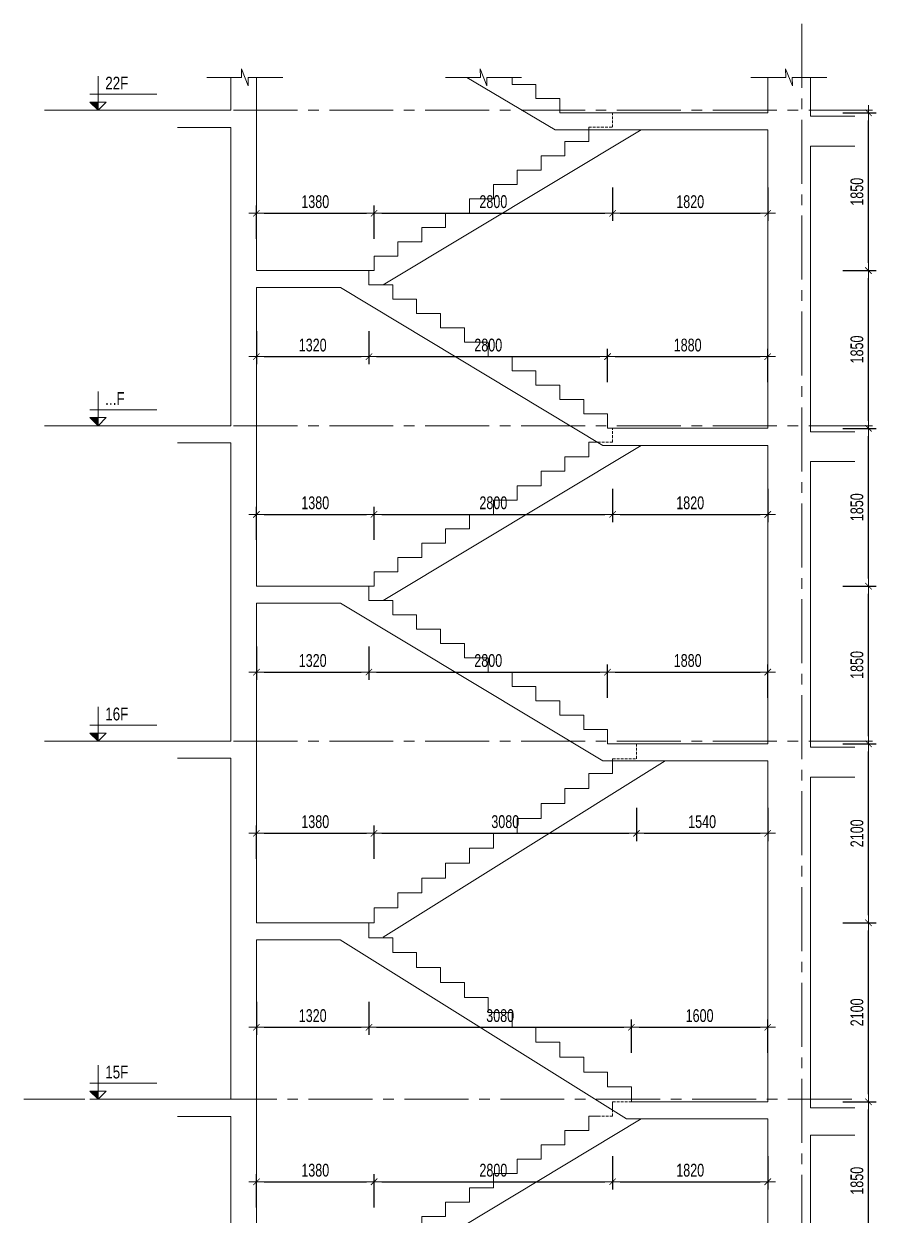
# Model space of a CAD drawing. Header units: millimetres. Extents: x -179076 to 254975, y -18667 to 296191.
# Drawn here: x 12497 to 22499, y 108018 to 121992 of the extents above; entities that cross this region are included whole.
import ezdxf

# ---------------------------------------------------------------- set-up
doc = ezdxf.new("R2010")
doc.units = ezdxf.units.MM
doc.linetypes.add('CENTER2', pattern=[1.125, 0.75, -0.125, 0.125, -0.125])
doc.linetypes.add('HIDDEN2', pattern=[4.7625, 3.175, -1.5875])
doc.layers.get('Defpoints').update_dxf_attribs({"color": 151, "lineweight": 9})
for name, color, linetype, lineweight in [('NDC_S_ANNO', 7, 'Continuous', 20), ('NDC_S_AXIS', 5, 'CENTER2', 13), ('NDC_S_CONTINUOUS', 3, 'Continuous', 20), ('NDC_S_DIM', 1, 'Continuous', 15), ('NDC_S_HIDDEN', 8, 'HIDDEN2', 13), ('NDC_S_SLAB', 2, 'Continuous', 20), ('NDC_S_SYMBOL', 1, 'Continuous', 15), ('NDC_S_TEXT SYMBOL', 7, 'Continuous', 20), ('NDC_S_VN TEXT', 7, 'Continuous', 20)]:
    doc.layers.add(name, color=color, linetype=linetype, lineweight=lineweight)
doc.styles.add('NDC_ANNO', font='', dxfattribs={"width": 0.8})
doc.styles.add('NDC_DIM', font='', dxfattribs={"width": 0.75})
doc.styles.get('NDC_ANNO').set_extended_font_data('Dotum')
doc.styles.get('NDC_DIM').set_extended_font_data('Dotum')
doc.dimstyles.new('NDC_dim_60', dxfattribs={"dimscale": 60, "dimtxt": 2.5, "dimasz": 1.5, "dimexe": 1.5, "dimexo": 2.5, "dimgap": 1, "dimtad": 1, "dimdec": 0, "dimzin": 0, "dimdsep": 46, "dimtxsty": 'NDC_DIM', "dimblk": 'DIMMARK', "dimcen": 0.09, "dimdle": 1.2, "dimclrd": 1, "dimclre": 1, "dimclrt": 3, "dimadec": 0, "dimazin": 0, "dimtfac": 1, "dimtdec": 0, "dimtix": 1, "dimtofl": 0, "dimtmove": 0, "dimatfit": 3, "dimfxl": 5, "dimfxlon": 1, "dimtolj": 1, "dimtzin": 0, "dimarcsym": 0})

# ---------------------------------------------------------------- blocks, each defined once
blk = doc.blocks.new('kata_block_CT')
at = {"layer": 'NDC_S_ANNO'}
blk.add_hatch(color=3, dxfattribs=at).paths.add_polyline_path([(0, 1.6), (-1.61, 1.6), (0, 0)])
at = {"layer": 'NDC_S_ANNO', "ltscale": 50}
h = blk.add_hatch(dxfattribs=at)
h.set_pattern_fill('ANSI31', color=256, scale=1.406, style=0)
h.paths.add_polyline_path([(0, 1.6), (0, 0), (1.61, 1.6)])
for p, q in [((-1.59, 3.14), (11.47, 3.14)), ((11.56, 0), (-1.64, 0))]:
    blk.add_line(p, q, dxfattribs=at)
for points in [[(0, 6.69), (0, 0)], [(0, 0), (-1.61, 1.6), (0, 1.6)], [(0, 0), (1.61, 1.6), (0, 1.6)]]:
    blk.add_lwpolyline(points, dxfattribs=at)
at = {"layer": 'NDC_S_ANNO', "color": 8, "ltscale": 50}
blk.add_lwpolyline([(0, 0), (-1.61, 1.6), (0, 1.6)], dxfattribs=at)
at = {"layer": 'NDC_S_TEXT SYMBOL', "color": 3, "style": 'NDC_ANNO', "width": 0.8}
blk.add_attdef('CT', (1.41, 4.07), '', height=2.5, dxfattribs=at)
blk = doc.blocks.new('DIMMARK')
at = {"layer": 'NDC_S_DIM', "color": 1}
blk.add_line((-1.5, 0), (1, 0), dxfattribs=at)
at = {"layer": 'NDC_S_DIM', "color": 2, "const_width": 0.1}
blk.add_lwpolyline([(-0.42, -0.42), (0.42, 0.42)], dxfattribs=at)
blk = doc.blocks.new('*D2854')
at = {"layer": 'Defpoints', "color": 0, "transparency": 16777216}
for p in [(15227, 111447), (16547, 111447), (16547, 110222)]:
    blk.add_point(p, dxfattribs=at)
at = {"layer": 'NDC_S_DIM', "color": 1, "lineweight": -2, "transparency": 16777216}
for p, q in [((15227, 110522), (15227, 110132)), ((16547, 110522), (16547, 110132)), ((15317, 110222), (16457, 110222))]:
    blk.add_line(p, q, dxfattribs=at)
at = {"layer": 'NDC_S_DIM', "color": 1, "lineweight": -2, "transparency": 16777216, "xscale": 90, "yscale": 90, "zscale": 90, "rotation": 180}
blk.add_blockref('DIMMARK', (15227, 110222), dxfattribs=at)
at = {"layer": 'NDC_S_DIM', "color": 1, "lineweight": -2, "transparency": 16777216, "xscale": 90, "yscale": 90, "zscale": 90}
blk.add_blockref('DIMMARK', (16547, 110222), dxfattribs=at)
at = {"layer": 'NDC_S_DIM', "color": 3, "transparency": 16777216, "insert": (15887, 110358), "char_height": 150, "attachment_point": 5, "style": 'NDC_DIM'}
blk.add_mtext('\\A1;1320', dxfattribs=at)
blk = doc.blocks.new('*D2855')
at = {"layer": 'Defpoints', "color": 0, "transparency": 16777216}
for p in [(16547, 111447), (19627, 110222), (19627, 109347)]:
    blk.add_point(p, dxfattribs=at)
at = {"layer": 'NDC_S_DIM', "color": 1, "lineweight": -2, "transparency": 16777216}
for p, q in [((16547, 110522), (16547, 110132)), ((19627, 109922), (19627, 110312)), ((16637, 110222), (19537, 110222))]:
    blk.add_line(p, q, dxfattribs=at)
at = {"layer": 'NDC_S_DIM', "color": 1, "lineweight": -2, "transparency": 16777216, "xscale": 90, "yscale": 90, "zscale": 90, "rotation": 180}
blk.add_blockref('DIMMARK', (16547, 110222), dxfattribs=at)
at = {"layer": 'NDC_S_DIM', "color": 1, "lineweight": -2, "transparency": 16777216, "xscale": 90, "yscale": 90, "zscale": 90}
blk.add_blockref('DIMMARK', (19627, 110222), dxfattribs=at)
at = {"layer": 'NDC_S_DIM', "color": 3, "transparency": 16777216, "insert": (18087, 110358), "char_height": 150, "attachment_point": 5, "style": 'NDC_DIM'}
blk.add_mtext('\\A1;3080', dxfattribs=at)
blk = doc.blocks.new('*D2856')
at = {"layer": 'Defpoints', "color": 0, "transparency": 16777216}
for p in [(21227, 110222), (19627, 109347), (21227, 109347)]:
    blk.add_point(p, dxfattribs=at)
at = {"layer": 'NDC_S_DIM', "color": 1, "lineweight": -2, "transparency": 16777216}
for p, q in [((19627, 109922), (19627, 110312)), ((21227, 109922), (21227, 110312)), ((19717, 110222), (21137, 110222))]:
    blk.add_line(p, q, dxfattribs=at)
at = {"layer": 'NDC_S_DIM', "color": 1, "lineweight": -2, "transparency": 16777216, "xscale": 90, "yscale": 90, "zscale": 90, "rotation": 180}
blk.add_blockref('DIMMARK', (19627, 110222), dxfattribs=at)
at = {"layer": 'NDC_S_DIM', "color": 1, "lineweight": -2, "transparency": 16777216, "xscale": 90, "yscale": 90, "zscale": 90}
blk.add_blockref('DIMMARK', (21227, 110222), dxfattribs=at)
at = {"layer": 'NDC_S_DIM', "color": 3, "transparency": 16777216, "insert": (20427, 110358), "char_height": 150, "attachment_point": 5, "style": 'NDC_DIM'}
blk.add_mtext('\\A1;1600', dxfattribs=at)
blk = doc.blocks.new('*D2857')
at = {"layer": 'Defpoints', "color": 0, "transparency": 16777216}
for p in [(16607, 112497), (15227, 111447), (16607, 111447)]:
    blk.add_point(p, dxfattribs=at)
at = {"layer": 'NDC_S_DIM', "color": 1, "lineweight": -2, "transparency": 16777216}
for p, q in [((15227, 112197), (15227, 112587)), ((15317, 112497), (16517, 112497)), ((16607, 112197), (16607, 112587))]:
    blk.add_line(p, q, dxfattribs=at)
at = {"layer": 'NDC_S_DIM', "color": 1, "lineweight": -2, "transparency": 16777216, "xscale": 90, "yscale": 90, "zscale": 90, "rotation": 180}
blk.add_blockref('DIMMARK', (15227, 112497), dxfattribs=at)
at = {"layer": 'NDC_S_DIM', "color": 1, "lineweight": -2, "transparency": 16777216, "xscale": 90, "yscale": 90, "zscale": 90}
blk.add_blockref('DIMMARK', (16607, 112497), dxfattribs=at)
at = {"layer": 'NDC_S_DIM', "color": 3, "transparency": 16777216, "insert": (15917, 112633), "char_height": 150, "attachment_point": 5, "style": 'NDC_DIM'}
blk.add_mtext('\\A1;1380', dxfattribs=at)
blk = doc.blocks.new('*D2858')
at = {"layer": 'Defpoints', "color": 0, "transparency": 16777216}
for p in [(19687, 113372), (19687, 112497), (16607, 111447)]:
    blk.add_point(p, dxfattribs=at)
at = {"layer": 'NDC_S_DIM', "color": 1, "lineweight": -2, "transparency": 16777216}
for p, q in [((19687, 112797), (19687, 112407)), ((16607, 112197), (16607, 112587)), ((16697, 112497), (19597, 112497))]:
    blk.add_line(p, q, dxfattribs=at)
at = {"layer": 'NDC_S_DIM', "color": 1, "lineweight": -2, "transparency": 16777216, "xscale": 90, "yscale": 90, "zscale": 90, "rotation": 180}
blk.add_blockref('DIMMARK', (16607, 112497), dxfattribs=at)
at = {"layer": 'NDC_S_DIM', "color": 1, "lineweight": -2, "transparency": 16777216, "xscale": 90, "yscale": 90, "zscale": 90}
blk.add_blockref('DIMMARK', (19687, 112497), dxfattribs=at)
at = {"layer": 'NDC_S_DIM', "color": 3, "transparency": 16777216, "insert": (18147, 112633), "char_height": 150, "attachment_point": 5, "style": 'NDC_DIM'}
blk.add_mtext('\\A1;3080', dxfattribs=at)
blk = doc.blocks.new('*D2859')
at = {"layer": 'Defpoints', "color": 0, "transparency": 16777216}
for p in [(19687, 113372), (21227, 113347), (21227, 112497)]:
    blk.add_point(p, dxfattribs=at)
at = {"layer": 'NDC_S_DIM', "color": 1, "lineweight": -2, "transparency": 16777216}
for p, q in [((19687, 112797), (19687, 112407)), ((21227, 112797), (21227, 112407)), ((19777, 112497), (21137, 112497))]:
    blk.add_line(p, q, dxfattribs=at)
at = {"layer": 'NDC_S_DIM', "color": 1, "lineweight": -2, "transparency": 16777216, "xscale": 90, "yscale": 90, "zscale": 90, "rotation": 180}
blk.add_blockref('DIMMARK', (19687, 112497), dxfattribs=at)
at = {"layer": 'NDC_S_DIM', "color": 1, "lineweight": -2, "transparency": 16777216, "xscale": 90, "yscale": 90, "zscale": 90}
blk.add_blockref('DIMMARK', (21227, 112497), dxfattribs=at)
at = {"layer": 'NDC_S_DIM', "color": 3, "transparency": 16777216, "insert": (20457, 112633), "char_height": 150, "attachment_point": 5, "style": 'NDC_DIM'}
blk.add_mtext('\\A1;1540', dxfattribs=at)
blk = doc.blocks.new('*D2860')
at = {"layer": 'Defpoints', "color": 0, "transparency": 16777216}
for p in [(16547, 115397), (15227, 115197), (16547, 114388)]:
    blk.add_point(p, dxfattribs=at)
at = {"layer": 'NDC_S_DIM', "color": 1, "lineweight": -2, "transparency": 16777216}
for p, q in [((15227, 114688), (15227, 114298)), ((16547, 114688), (16547, 114298)), ((15317, 114388), (16457, 114388))]:
    blk.add_line(p, q, dxfattribs=at)
at = {"layer": 'NDC_S_DIM', "color": 1, "lineweight": -2, "transparency": 16777216, "xscale": 90, "yscale": 90, "zscale": 90, "rotation": 180}
blk.add_blockref('DIMMARK', (15227, 114388), dxfattribs=at)
at = {"layer": 'NDC_S_DIM', "color": 1, "lineweight": -2, "transparency": 16777216, "xscale": 90, "yscale": 90, "zscale": 90}
blk.add_blockref('DIMMARK', (16547, 114388), dxfattribs=at)
at = {"layer": 'NDC_S_DIM', "color": 3, "transparency": 16777216, "insert": (15887, 114523), "char_height": 150, "attachment_point": 5, "style": 'NDC_DIM'}
blk.add_mtext('\\A1;1320', dxfattribs=at)
blk = doc.blocks.new('*D2861')
at = {"layer": 'Defpoints', "color": 0, "transparency": 16777216}
for p in [(16547, 115397), (19347, 114388), (19347, 113547)]:
    blk.add_point(p, dxfattribs=at)
at = {"layer": 'NDC_S_DIM', "color": 1, "lineweight": -2, "transparency": 16777216}
for p, q in [((16547, 114688), (16547, 114298)), ((19347, 114088), (19347, 114478)), ((16637, 114388), (19257, 114388))]:
    blk.add_line(p, q, dxfattribs=at)
at = {"layer": 'NDC_S_DIM', "color": 1, "lineweight": -2, "transparency": 16777216, "xscale": 90, "yscale": 90, "zscale": 90, "rotation": 180}
blk.add_blockref('DIMMARK', (16547, 114388), dxfattribs=at)
at = {"layer": 'NDC_S_DIM', "color": 1, "lineweight": -2, "transparency": 16777216, "xscale": 90, "yscale": 90, "zscale": 90}
blk.add_blockref('DIMMARK', (19347, 114388), dxfattribs=at)
at = {"layer": 'NDC_S_DIM', "color": 3, "transparency": 16777216, "insert": (17947, 114523), "char_height": 150, "attachment_point": 5, "style": 'NDC_DIM'}
blk.add_mtext('\\A1;2800', dxfattribs=at)
blk = doc.blocks.new('*D2862')
at = {"layer": 'Defpoints', "color": 0, "transparency": 16777216}
for p in [(21227, 114388), (19347, 113547), (21227, 113547)]:
    blk.add_point(p, dxfattribs=at)
at = {"layer": 'NDC_S_DIM', "color": 1, "lineweight": -2, "transparency": 16777216}
for p, q in [((19347, 114088), (19347, 114478)), ((21227, 114088), (21227, 114478)), ((19437, 114388), (21137, 114388))]:
    blk.add_line(p, q, dxfattribs=at)
at = {"layer": 'NDC_S_DIM', "color": 1, "lineweight": -2, "transparency": 16777216, "xscale": 90, "yscale": 90, "zscale": 90, "rotation": 180}
blk.add_blockref('DIMMARK', (19347, 114388), dxfattribs=at)
at = {"layer": 'NDC_S_DIM', "color": 1, "lineweight": -2, "transparency": 16777216, "xscale": 90, "yscale": 90, "zscale": 90}
blk.add_blockref('DIMMARK', (21227, 114388), dxfattribs=at)
at = {"layer": 'NDC_S_DIM', "color": 3, "transparency": 16777216, "insert": (20287, 114523), "char_height": 150, "attachment_point": 5, "style": 'NDC_DIM'}
blk.add_mtext('\\A1;1880', dxfattribs=at)
blk = doc.blocks.new('*D2863')
at = {"layer": 'Defpoints', "color": 0, "transparency": 16777216}
for p in [(16607, 116238), (15227, 115397), (16607, 115397)]:
    blk.add_point(p, dxfattribs=at)
at = {"layer": 'NDC_S_DIM', "color": 1, "lineweight": -2, "transparency": 16777216}
for p, q in [((15227, 115938), (15227, 116328)), ((16607, 115938), (16607, 116328)), ((15317, 116238), (16517, 116238))]:
    blk.add_line(p, q, dxfattribs=at)
at = {"layer": 'NDC_S_DIM', "color": 1, "lineweight": -2, "transparency": 16777216, "xscale": 90, "yscale": 90, "zscale": 90, "rotation": 180}
blk.add_blockref('DIMMARK', (15227, 116238), dxfattribs=at)
at = {"layer": 'NDC_S_DIM', "color": 1, "lineweight": -2, "transparency": 16777216, "xscale": 90, "yscale": 90, "zscale": 90}
blk.add_blockref('DIMMARK', (16607, 116238), dxfattribs=at)
at = {"layer": 'NDC_S_DIM', "color": 3, "transparency": 16777216, "insert": (15917, 116373), "char_height": 150, "attachment_point": 5, "style": 'NDC_DIM'}
blk.add_mtext('\\A1;1380', dxfattribs=at)
blk = doc.blocks.new('*D2864')
at = {"layer": 'Defpoints', "color": 0, "transparency": 16777216}
for p in [(19407, 117086), (19407, 116238), (16607, 115397)]:
    blk.add_point(p, dxfattribs=at)
at = {"layer": 'NDC_S_DIM', "color": 1, "lineweight": -2, "transparency": 16777216}
for p, q in [((19407, 116538), (19407, 116148)), ((16607, 115938), (16607, 116328)), ((16697, 116238), (19317, 116238))]:
    blk.add_line(p, q, dxfattribs=at)
at = {"layer": 'NDC_S_DIM', "color": 1, "lineweight": -2, "transparency": 16777216, "xscale": 90, "yscale": 90, "zscale": 90, "rotation": 180}
blk.add_blockref('DIMMARK', (16607, 116238), dxfattribs=at)
at = {"layer": 'NDC_S_DIM', "color": 1, "lineweight": -2, "transparency": 16777216, "xscale": 90, "yscale": 90, "zscale": 90}
blk.add_blockref('DIMMARK', (19407, 116238), dxfattribs=at)
at = {"layer": 'NDC_S_DIM', "color": 3, "transparency": 16777216, "insert": (18007, 116373), "char_height": 150, "attachment_point": 5, "style": 'NDC_DIM'}
blk.add_mtext('\\A1;2800', dxfattribs=at)
blk = doc.blocks.new('*D2865')
at = {"layer": 'Defpoints', "color": 0, "transparency": 16777216}
for p in [(19407, 117086), (21227, 117047), (21227, 116238)]:
    blk.add_point(p, dxfattribs=at)
at = {"layer": 'NDC_S_DIM', "color": 1, "lineweight": -2, "transparency": 16777216}
for p, q in [((19407, 116538), (19407, 116148)), ((21227, 116538), (21227, 116148)), ((19497, 116238), (21137, 116238))]:
    blk.add_line(p, q, dxfattribs=at)
at = {"layer": 'NDC_S_DIM', "color": 1, "lineweight": -2, "transparency": 16777216, "xscale": 90, "yscale": 90, "zscale": 90, "rotation": 180}
blk.add_blockref('DIMMARK', (19407, 116238), dxfattribs=at)
at = {"layer": 'NDC_S_DIM', "color": 1, "lineweight": -2, "transparency": 16777216, "xscale": 90, "yscale": 90, "zscale": 90}
blk.add_blockref('DIMMARK', (21227, 116238), dxfattribs=at)
at = {"layer": 'NDC_S_DIM', "color": 3, "transparency": 16777216, "insert": (20317, 116373), "char_height": 150, "attachment_point": 5, "style": 'NDC_DIM'}
blk.add_mtext('\\A1;1820', dxfattribs=at)
blk = doc.blocks.new('*D2866')
at = {"layer": 'Defpoints', "color": 0, "transparency": 16777216}
for p in [(15227, 119097), (16547, 119097), (16547, 118088)]:
    blk.add_point(p, dxfattribs=at)
at = {"layer": 'NDC_S_DIM', "color": 1, "lineweight": -2, "transparency": 16777216}
for p, q in [((15227, 118388), (15227, 117998)), ((16547, 118388), (16547, 117998)), ((15317, 118088), (16457, 118088))]:
    blk.add_line(p, q, dxfattribs=at)
at = {"layer": 'NDC_S_DIM', "color": 1, "lineweight": -2, "transparency": 16777216, "xscale": 90, "yscale": 90, "zscale": 90, "rotation": 180}
blk.add_blockref('DIMMARK', (15227, 118088), dxfattribs=at)
at = {"layer": 'NDC_S_DIM', "color": 1, "lineweight": -2, "transparency": 16777216, "xscale": 90, "yscale": 90, "zscale": 90}
blk.add_blockref('DIMMARK', (16547, 118088), dxfattribs=at)
at = {"layer": 'NDC_S_DIM', "color": 3, "transparency": 16777216, "insert": (15887, 118223), "char_height": 150, "attachment_point": 5, "style": 'NDC_DIM'}
blk.add_mtext('\\A1;1320', dxfattribs=at)
blk = doc.blocks.new('*D2867')
at = {"layer": 'Defpoints', "color": 0, "transparency": 16777216}
for p in [(16547, 119097), (19347, 118088), (19347, 117247)]:
    blk.add_point(p, dxfattribs=at)
at = {"layer": 'NDC_S_DIM', "color": 1, "lineweight": -2, "transparency": 16777216}
for p, q in [((16547, 118388), (16547, 117998)), ((16637, 118088), (19257, 118088)), ((19347, 117788), (19347, 118178))]:
    blk.add_line(p, q, dxfattribs=at)
at = {"layer": 'NDC_S_DIM', "color": 1, "lineweight": -2, "transparency": 16777216, "xscale": 90, "yscale": 90, "zscale": 90, "rotation": 180}
blk.add_blockref('DIMMARK', (16547, 118088), dxfattribs=at)
at = {"layer": 'NDC_S_DIM', "color": 1, "lineweight": -2, "transparency": 16777216, "xscale": 90, "yscale": 90, "zscale": 90}
blk.add_blockref('DIMMARK', (19347, 118088), dxfattribs=at)
at = {"layer": 'NDC_S_DIM', "color": 3, "transparency": 16777216, "insert": (17947, 118223), "char_height": 150, "attachment_point": 5, "style": 'NDC_DIM'}
blk.add_mtext('\\A1;2800', dxfattribs=at)
blk = doc.blocks.new('*D2868')
at = {"layer": 'Defpoints', "color": 0, "transparency": 16777216}
for p in [(21227, 118088), (19347, 117247), (21227, 117247)]:
    blk.add_point(p, dxfattribs=at)
at = {"layer": 'NDC_S_DIM', "color": 1, "lineweight": -2, "transparency": 16777216}
for p, q in [((19347, 117788), (19347, 118178)), ((19437, 118088), (21137, 118088)), ((21227, 117788), (21227, 118178))]:
    blk.add_line(p, q, dxfattribs=at)
at = {"layer": 'NDC_S_DIM', "color": 1, "lineweight": -2, "transparency": 16777216, "xscale": 90, "yscale": 90, "zscale": 90, "rotation": 180}
blk.add_blockref('DIMMARK', (19347, 118088), dxfattribs=at)
at = {"layer": 'NDC_S_DIM', "color": 1, "lineweight": -2, "transparency": 16777216, "xscale": 90, "yscale": 90, "zscale": 90}
blk.add_blockref('DIMMARK', (21227, 118088), dxfattribs=at)
at = {"layer": 'NDC_S_DIM', "color": 3, "transparency": 16777216, "insert": (20287, 118223), "char_height": 150, "attachment_point": 5, "style": 'NDC_DIM'}
blk.add_mtext('\\A1;1880', dxfattribs=at)
blk = doc.blocks.new('*D2869')
at = {"layer": 'Defpoints', "color": 0, "transparency": 16777216}
for p in [(16607, 119770), (15227, 119097), (16607, 119097)]:
    blk.add_point(p, dxfattribs=at)
at = {"layer": 'NDC_S_DIM', "color": 1, "lineweight": -2, "transparency": 16777216}
for p, q in [((15227, 119470), (15227, 119860)), ((15317, 119770), (16517, 119770)), ((16607, 119470), (16607, 119860))]:
    blk.add_line(p, q, dxfattribs=at)
at = {"layer": 'NDC_S_DIM', "color": 1, "lineweight": -2, "transparency": 16777216, "xscale": 90, "yscale": 90, "zscale": 90, "rotation": 180}
blk.add_blockref('DIMMARK', (15227, 119770), dxfattribs=at)
at = {"layer": 'NDC_S_DIM', "color": 1, "lineweight": -2, "transparency": 16777216, "xscale": 90, "yscale": 90, "zscale": 90}
blk.add_blockref('DIMMARK', (16607, 119770), dxfattribs=at)
at = {"layer": 'NDC_S_DIM', "color": 3, "transparency": 16777216, "insert": (15917, 119905), "char_height": 150, "attachment_point": 5, "style": 'NDC_DIM'}
blk.add_mtext('\\A1;1380', dxfattribs=at)
blk = doc.blocks.new('*D2870')
at = {"layer": 'Defpoints', "color": 0, "transparency": 16777216}
for p in [(19407, 120779), (19407, 119770), (16607, 119097)]:
    blk.add_point(p, dxfattribs=at)
at = {"layer": 'NDC_S_DIM', "color": 1, "lineweight": -2, "transparency": 16777216}
for p, q in [((19407, 120070), (19407, 119680)), ((16607, 119470), (16607, 119860)), ((16697, 119770), (19317, 119770))]:
    blk.add_line(p, q, dxfattribs=at)
at = {"layer": 'NDC_S_DIM', "color": 1, "lineweight": -2, "transparency": 16777216, "xscale": 90, "yscale": 90, "zscale": 90, "rotation": 180}
blk.add_blockref('DIMMARK', (16607, 119770), dxfattribs=at)
at = {"layer": 'NDC_S_DIM', "color": 1, "lineweight": -2, "transparency": 16777216, "xscale": 90, "yscale": 90, "zscale": 90}
blk.add_blockref('DIMMARK', (19407, 119770), dxfattribs=at)
at = {"layer": 'NDC_S_DIM', "color": 3, "transparency": 16777216, "insert": (18007, 119905), "char_height": 150, "attachment_point": 5, "style": 'NDC_DIM'}
blk.add_mtext('\\A1;2800', dxfattribs=at)
blk = doc.blocks.new('*D2871')
at = {"layer": 'Defpoints', "color": 0, "transparency": 16777216}
for p in [(19407, 120779), (21227, 120747), (21227, 119770)]:
    blk.add_point(p, dxfattribs=at)
at = {"layer": 'NDC_S_DIM', "color": 1, "lineweight": -2, "transparency": 16777216}
for p, q in [((19407, 120070), (19407, 119680)), ((21227, 120070), (21227, 119680)), ((19497, 119770), (21137, 119770))]:
    blk.add_line(p, q, dxfattribs=at)
at = {"layer": 'NDC_S_DIM', "color": 1, "lineweight": -2, "transparency": 16777216, "xscale": 90, "yscale": 90, "zscale": 90, "rotation": 180}
blk.add_blockref('DIMMARK', (19407, 119770), dxfattribs=at)
at = {"layer": 'NDC_S_DIM', "color": 1, "lineweight": -2, "transparency": 16777216, "xscale": 90, "yscale": 90, "zscale": 90}
blk.add_blockref('DIMMARK', (21227, 119770), dxfattribs=at)
at = {"layer": 'NDC_S_DIM', "color": 3, "transparency": 16777216, "insert": (20317, 119905), "char_height": 150, "attachment_point": 5, "style": 'NDC_DIM'}
blk.add_mtext('\\A1;1820', dxfattribs=at)
blk = doc.blocks.new('*D2875')
at = {"layer": 'Defpoints', "color": 0, "transparency": 16777216}
for p in [(16607, 108410), (15227, 107497), (16607, 107497)]:
    blk.add_point(p, dxfattribs=at)
at = {"layer": 'NDC_S_DIM', "color": 1, "lineweight": -2, "transparency": 16777216}
for p, q in [((15227, 108110), (15227, 108500)), ((16607, 108110), (16607, 108500)), ((15317, 108410), (16517, 108410))]:
    blk.add_line(p, q, dxfattribs=at)
at = {"layer": 'NDC_S_DIM', "color": 1, "lineweight": -2, "transparency": 16777216, "xscale": 90, "yscale": 90, "zscale": 90, "rotation": 180}
blk.add_blockref('DIMMARK', (15227, 108410), dxfattribs=at)
at = {"layer": 'NDC_S_DIM', "color": 1, "lineweight": -2, "transparency": 16777216, "xscale": 90, "yscale": 90, "zscale": 90}
blk.add_blockref('DIMMARK', (16607, 108410), dxfattribs=at)
at = {"layer": 'NDC_S_DIM', "color": 3, "transparency": 16777216, "insert": (15917, 108545), "char_height": 150, "attachment_point": 5, "style": 'NDC_DIM'}
blk.add_mtext('\\A1;1380', dxfattribs=at)
blk = doc.blocks.new('*D2876')
at = {"layer": 'Defpoints', "color": 0, "transparency": 16777216}
for p in [(19407, 109179), (19407, 108410), (16607, 107497)]:
    blk.add_point(p, dxfattribs=at)
at = {"layer": 'NDC_S_DIM', "color": 1, "lineweight": -2, "transparency": 16777216}
for p, q in [((19407, 108710), (19407, 108320)), ((16607, 108110), (16607, 108500)), ((16697, 108410), (19317, 108410))]:
    blk.add_line(p, q, dxfattribs=at)
at = {"layer": 'NDC_S_DIM', "color": 1, "lineweight": -2, "transparency": 16777216, "xscale": 90, "yscale": 90, "zscale": 90, "rotation": 180}
blk.add_blockref('DIMMARK', (16607, 108410), dxfattribs=at)
at = {"layer": 'NDC_S_DIM', "color": 1, "lineweight": -2, "transparency": 16777216, "xscale": 90, "yscale": 90, "zscale": 90}
blk.add_blockref('DIMMARK', (19407, 108410), dxfattribs=at)
at = {"layer": 'NDC_S_DIM', "color": 3, "transparency": 16777216, "insert": (18007, 108545), "char_height": 150, "attachment_point": 5, "style": 'NDC_DIM'}
blk.add_mtext('\\A1;2800', dxfattribs=at)
blk = doc.blocks.new('*D2877')
at = {"layer": 'Defpoints', "color": 0, "transparency": 16777216}
for p in [(19407, 109179), (21227, 109147), (21227, 108410)]:
    blk.add_point(p, dxfattribs=at)
at = {"layer": 'NDC_S_DIM', "color": 1, "lineweight": -2, "transparency": 16777216}
for p, q in [((19407, 108710), (19407, 108320)), ((21227, 108710), (21227, 108320)), ((19497, 108410), (21137, 108410))]:
    blk.add_line(p, q, dxfattribs=at)
at = {"layer": 'NDC_S_DIM', "color": 1, "lineweight": -2, "transparency": 16777216, "xscale": 90, "yscale": 90, "zscale": 90, "rotation": 180}
blk.add_blockref('DIMMARK', (19407, 108410), dxfattribs=at)
at = {"layer": 'NDC_S_DIM', "color": 1, "lineweight": -2, "transparency": 16777216, "xscale": 90, "yscale": 90, "zscale": 90}
blk.add_blockref('DIMMARK', (21227, 108410), dxfattribs=at)
at = {"layer": 'NDC_S_DIM', "color": 3, "transparency": 16777216, "insert": (20317, 108545), "char_height": 150, "attachment_point": 5, "style": 'NDC_DIM'}
blk.add_mtext('\\A1;1820', dxfattribs=at)
blk = doc.blocks.new('*D3053')
at = {"layer": 'Defpoints', "color": 0, "transparency": 16777216}
for p in [(19627, 109347), (22409, 109347), (16607, 107497)]:
    blk.add_point(p, dxfattribs=at)
at = {"layer": 'NDC_S_DIM', "color": 1, "lineweight": -2, "transparency": 16777216}
for p, q in [((22109, 109347), (22499, 109347)), ((22409, 107587), (22409, 109257)), ((22109, 107497), (22499, 107497))]:
    blk.add_line(p, q, dxfattribs=at)
at = {"layer": 'NDC_S_DIM', "color": 1, "lineweight": -2, "transparency": 16777216, "xscale": 90, "yscale": 90, "zscale": 90}
for p, rotation in [((22409, 109347), 90), ((22409, 107497), 270)]:
    blk.add_blockref('DIMMARK', p, dxfattribs=dict(at, rotation=rotation))
at = {"layer": 'NDC_S_DIM', "color": 3, "transparency": 16777216, "insert": (22274, 108422), "char_height": 150, "attachment_point": 5, "rotation": 90, "style": 'NDC_DIM'}
blk.add_mtext('\\A1;1850', dxfattribs=at)
blk = doc.blocks.new('*D3054')
at = {"layer": 'Defpoints', "color": 0, "transparency": 16777216}
for p in [(16607, 111447), (22409, 111447), (19627, 109347)]:
    blk.add_point(p, dxfattribs=at)
at = {"layer": 'NDC_S_DIM', "color": 1, "lineweight": -2, "transparency": 16777216}
for p, q in [((22109, 111447), (22499, 111447)), ((22409, 109437), (22409, 111357)), ((22109, 109347), (22499, 109347))]:
    blk.add_line(p, q, dxfattribs=at)
at = {"layer": 'NDC_S_DIM', "color": 1, "lineweight": -2, "transparency": 16777216, "xscale": 90, "yscale": 90, "zscale": 90}
for p, rotation in [((22409, 111447), 90), ((22409, 109347), 270)]:
    blk.add_blockref('DIMMARK', p, dxfattribs=dict(at, rotation=rotation))
at = {"layer": 'NDC_S_DIM', "color": 3, "transparency": 16777216, "insert": (22274, 110397), "char_height": 150, "attachment_point": 5, "rotation": 90, "style": 'NDC_DIM'}
blk.add_mtext('\\A1;2100', dxfattribs=at)
blk = doc.blocks.new('*D3055')
at = {"layer": 'Defpoints', "color": 0, "transparency": 16777216}
for p in [(19347, 113547), (22409, 113547), (16607, 111447)]:
    blk.add_point(p, dxfattribs=at)
at = {"layer": 'NDC_S_DIM', "color": 1, "lineweight": -2, "transparency": 16777216}
for p, q in [((22109, 113547), (22499, 113547)), ((22409, 111537), (22409, 113457)), ((22109, 111447), (22499, 111447))]:
    blk.add_line(p, q, dxfattribs=at)
at = {"layer": 'NDC_S_DIM', "color": 1, "lineweight": -2, "transparency": 16777216, "xscale": 90, "yscale": 90, "zscale": 90}
for p, rotation in [((22409, 113547), 90), ((22409, 111447), 270)]:
    blk.add_blockref('DIMMARK', p, dxfattribs=dict(at, rotation=rotation))
at = {"layer": 'NDC_S_DIM', "color": 3, "transparency": 16777216, "insert": (22274, 112497), "char_height": 150, "attachment_point": 5, "rotation": 90, "style": 'NDC_DIM'}
blk.add_mtext('\\A1;2100', dxfattribs=at)
blk = doc.blocks.new('*D3056')
at = {"layer": 'Defpoints', "color": 0, "transparency": 16777216}
for p in [(16607, 115397), (22409, 115397), (19347, 113547)]:
    blk.add_point(p, dxfattribs=at)
at = {"layer": 'NDC_S_DIM', "color": 1, "lineweight": -2, "transparency": 16777216}
for p, q in [((22109, 115397), (22499, 115397)), ((22409, 113637), (22409, 115307)), ((22109, 113547), (22499, 113547))]:
    blk.add_line(p, q, dxfattribs=at)
at = {"layer": 'NDC_S_DIM', "color": 1, "lineweight": -2, "transparency": 16777216, "xscale": 90, "yscale": 90, "zscale": 90}
for p, rotation in [((22409, 115397), 90), ((22409, 113547), 270)]:
    blk.add_blockref('DIMMARK', p, dxfattribs=dict(at, rotation=rotation))
at = {"layer": 'NDC_S_DIM', "color": 3, "transparency": 16777216, "insert": (22274, 114472), "char_height": 150, "attachment_point": 5, "rotation": 90, "style": 'NDC_DIM'}
blk.add_mtext('\\A1;1850', dxfattribs=at)
blk = doc.blocks.new('*D3057')
at = {"layer": 'Defpoints', "color": 0, "transparency": 16777216}
for p in [(19347, 117247), (22409, 117247), (16607, 115397)]:
    blk.add_point(p, dxfattribs=at)
at = {"layer": 'NDC_S_DIM', "color": 1, "lineweight": -2, "transparency": 16777216}
for p, q in [((22109, 117247), (22499, 117247)), ((22409, 115487), (22409, 117157)), ((22109, 115397), (22499, 115397))]:
    blk.add_line(p, q, dxfattribs=at)
at = {"layer": 'NDC_S_DIM', "color": 1, "lineweight": -2, "transparency": 16777216, "xscale": 90, "yscale": 90, "zscale": 90}
for p, rotation in [((22409, 117247), 90), ((22409, 115397), 270)]:
    blk.add_blockref('DIMMARK', p, dxfattribs=dict(at, rotation=rotation))
at = {"layer": 'NDC_S_DIM', "color": 3, "transparency": 16777216, "insert": (22274, 116322), "char_height": 150, "attachment_point": 5, "rotation": 90, "style": 'NDC_DIM'}
blk.add_mtext('\\A1;1850', dxfattribs=at)
blk = doc.blocks.new('*D3058')
at = {"layer": 'Defpoints', "color": 0, "transparency": 16777216}
for p in [(16607, 119097), (22409, 119097), (19347, 117247)]:
    blk.add_point(p, dxfattribs=at)
at = {"layer": 'NDC_S_DIM', "color": 1, "lineweight": -2, "transparency": 16777216}
for p, q in [((22109, 119097), (22499, 119097)), ((22409, 117337), (22409, 119007)), ((22109, 117247), (22499, 117247))]:
    blk.add_line(p, q, dxfattribs=at)
at = {"layer": 'NDC_S_DIM', "color": 1, "lineweight": -2, "transparency": 16777216, "xscale": 90, "yscale": 90, "zscale": 90}
for p, rotation in [((22409, 119097), 90), ((22409, 117247), 270)]:
    blk.add_blockref('DIMMARK', p, dxfattribs=dict(at, rotation=rotation))
at = {"layer": 'NDC_S_DIM', "color": 3, "transparency": 16777216, "insert": (22274, 118172), "char_height": 150, "attachment_point": 5, "rotation": 90, "style": 'NDC_DIM'}
blk.add_mtext('\\A1;1850', dxfattribs=at)
blk = doc.blocks.new('*D3059')
at = {"layer": 'Defpoints', "color": 0, "transparency": 16777216}
for p in [(18787, 120947), (22409, 120947), (16607, 119097)]:
    blk.add_point(p, dxfattribs=at)
at = {"layer": 'NDC_S_DIM', "color": 1, "lineweight": -2, "transparency": 16777216}
for p, q in [((22109, 120947), (22499, 120947)), ((22409, 119187), (22409, 120857)), ((22109, 119097), (22499, 119097))]:
    blk.add_line(p, q, dxfattribs=at)
at = {"layer": 'NDC_S_DIM', "color": 1, "lineweight": -2, "transparency": 16777216, "xscale": 90, "yscale": 90, "zscale": 90}
for p, rotation in [((22409, 120947), 90), ((22409, 119097), 270)]:
    blk.add_blockref('DIMMARK', p, dxfattribs=dict(at, rotation=rotation))
at = {"layer": 'NDC_S_DIM', "color": 3, "transparency": 16777216, "insert": (22274, 120022), "char_height": 150, "attachment_point": 5, "rotation": 90, "style": 'NDC_DIM'}
blk.add_mtext('\\A1;1850', dxfattribs=at)

msp = doc.modelspace()

# ---------------------------------------------------------------- linework, layer by layer
at = {"layer": 'NDC_S_AXIS', "ltscale": 1000}
for p, q in [((21627, 121991.6), (21627, 93024)), ((22457.7, 120977.4), (12740.4, 120977.4)), ((22457.7, 117277.4), (12740.4, 117277.4)), ((22457.7, 117277.4), (12740.4, 117277.4)), ((22457.7, 113577.4), (12740.4, 113577.4)), ((22214.5, 109377.4), (12497.1, 109377.4))]:
    msp.add_line(p, q, dxfattribs=at)
at = {"layer": 'NDC_S_CONTINUOUS'}
for p, q in [((19742.5, 120747.4), (16715.4, 118929.2)), ((19742.5, 117047.4), (16715.4, 115229.2)), ((16713, 111277.8), (20024.4, 113347.4)), ((19742.5, 109147.4), (16715.4, 107329.2))]:
    msp.add_line(p, q, dxfattribs=at)
for points in [[(19127, 120747.4), (19127, 120611.1), (18847, 120611.1), (18847, 120442.9), (18567, 120442.9), (18567, 120274.7), (18287, 120274.7), (18287, 120106.5), (18007, 120106.5), (18007, 119938.3), (17727, 119938.3), (17727, 119770.1), (17447, 119770.1), (17447, 119602), (17167, 119602), (17167, 119433.8), (16887, 119433.8), (16887, 119265.6), (16607, 119265.6), (16607, 119097.4), (16547, 119097.4)], [(19227.2, 117086.1), (19127, 117086.1), (19127, 116911.1), (18847, 116911.1), (18847, 116742.9), (18567, 116742.9), (18567, 116574.7), (18287, 116574.7), (18287, 116406.5), (18007, 116406.5), (18007, 116238.3), (17727, 116238.3), (17727, 116070.1), (17447, 116070.1), (17447, 115902), (17167, 115902), (17167, 115733.8), (16887, 115733.8), (16887, 115565.6), (16607, 115565.6), (16607, 115397.4), (16547, 115397.4)], [(16547, 111447.4), (16607, 111447.4), (16607, 111622.4), (16887, 111622.4), (16887, 111797.4), (17167, 111797.4), (17167, 111972.4), (17447, 111972.4), (17447, 112147.4), (17727, 112147.4), (17727, 112322.4), (18007, 112322.4), (18007, 112497.4), (18287, 112497.4), (18287, 112672.4), (18567, 112672.4), (18567, 112847.4), (18847, 112847.4), (18847, 113022.4), (19127, 113022.4), (19127, 113197.4), (19407, 113197.4), (19407, 113347.4)], [(19238.6, 109179.2), (19127, 109179.2), (19127, 109011.1), (18847, 109011.1), (18847, 108842.9), (18567, 108842.9), (18567, 108674.7), (18287, 108674.7), (18287, 108506.5), (18007, 108506.5), (18007, 108338.3), (17727, 108338.3), (17727, 108170.1), (17447, 108170.1), (17447, 108002), (17167, 108002), (17167, 107833.8), (16887, 107833.8), (16887, 107665.6), (16607, 107665.6), (16607, 107497.4), (16547, 107497.4)]]:
    msp.add_lwpolyline(points, dxfattribs=at)
at = {"layer": 'NDC_S_HIDDEN', "ltscale": 10}
for points in [[(19127, 120747.4), (19127, 120779.2), (19407, 120779.2), (19407, 120947.4)], [(19231, 117086.1), (19407, 117086.1), (19407, 117247.4)], [(19231, 117086.1), (19407, 117086.1), (19407, 117247.4)], [(19407, 113347.4), (19407, 113372.4), (19687, 113372.4), (19687, 113547.4)], [(19231, 109179.2), (19407, 109179.2), (19407, 109342.9)], [(19231, 109179.2), (19407, 109179.2), (19407, 109342.9)], [(19407, 109249.1), (19407, 109347.4), (19627, 109347.4)], [(19407, 109249.1), (19407, 109347.4), (19627, 109347.4)]]:
    msp.add_lwpolyline(points, dxfattribs=at)
at = {"layer": 'NDC_S_SLAB'}
for p, q in [((14927, 121363.3), (14927, 120977.4)), ((14299.7, 120977.4), (14927, 120977.4)), ((14299.7, 120777.4), (14927, 120777.4)), ((14927, 120777.4), (14927, 117277.4)), ((19291.6, 117047.4), (16211.6, 118897.4)), ((14299.7, 117277.4), (14927, 117277.4)), ((14299.7, 117277.4), (14927, 117277.4)), ((15227, 115397.4), (15227, 117277.4)), ((14299.7, 117077.4), (14927, 117077.4)), ((14927, 117077.4), (14927, 113577.4)), ((21227, 117047.4), (19291.6, 117047.4)), ((19291.6, 113347.4), (16211.6, 115197.4)), ((14299.7, 113577.4), (14927, 113577.4)), ((15227, 113577.4), (15227, 111447.4)), ((14299.7, 113377.4), (14927, 113377.4)), ((14927, 113377.4), (14927, 109377.4)), ((21227, 113347.4), (19291.6, 113347.4)), ((21727, 113157.4), (21727, 109277.4)), ((21727, 113157.4), (22247, 113157.4)), ((15227, 111247.4), (15227, 109377.4)), ((16209.7, 111247.4), (15227, 111247.4)), ((19569.7, 109147.4), (16209.7, 111247.4)), ((14299.7, 109377.4), (14927, 109377.4)), ((15227, 107497.4), (15227, 109377.4)), ((22247, 109277.4), (21727, 109277.4)), ((14299.7, 109177.4), (14927, 109177.4)), ((14927, 109177.4), (14927, 105677.4)), ((21227, 109147.4), (19569.7, 109147.4))]:
    msp.add_line(p, q, dxfattribs=at)
for points in [[(15227, 121363.3), (15227, 119097.4)], [(21227, 120747.4), (18732, 120747.4), (17697.3, 121363.3)], [(21227, 120947.4), (18787, 120947.4), (18787, 121114.1), (18507, 121114.1), (18507, 121280.7), (18227, 121280.7), (18227, 121363.3)], [(21227, 121363.3), (21227, 120947.4)], [(21727, 121363.3), (21727, 120907.4), (22247, 120907.4)], [(21227, 120747.4), (21227, 117247.4)], [(22247, 120557.4), (21727, 120557.4), (21727, 117207.4), (22247, 117207.4)], [(21227, 117247.4), (19347, 117247.4), (19347, 117415.6), (19067, 117415.6), (19067, 117583.8), (18787, 117583.8), (18787, 117752), (18507, 117752), (18507, 117920.1), (18227, 117920.1), (18227, 118088.3), (17947, 118088.3), (17947, 118256.5), (17667, 118256.5), (17667, 118424.7), (17387, 118424.7), (17387, 118592.9), (17107, 118592.9), (17107, 118761.1), (16827, 118761.1), (16827, 118929.2), (16547, 118929.2), (16547, 119097.4), (15227, 119097.4)], [(15227, 118897.4), (16211.6, 118897.4)], [(15227, 117277.4), (15227, 118897.4)], [(21227, 117047.4), (21227, 113547.4)], [(22247, 116857.4), (21727, 116857.4), (21727, 113507.4), (22247, 113507.4)], [(21227, 113547.4), (19347, 113547.4), (19347, 113715.6), (19067, 113715.6), (19067, 113883.8), (18787, 113883.8), (18787, 114052), (18507, 114052), (18507, 114220.1), (18227, 114220.1), (18227, 114388.3), (17947, 114388.3), (17947, 114556.5), (17667, 114556.5), (17667, 114724.7), (17387, 114724.7), (17387, 114892.9), (17107, 114892.9), (17107, 115061.1), (16827, 115061.1), (16827, 115229.2), (16547, 115229.2), (16547, 115397.4), (15227, 115397.4)], [(15227, 115197.4), (16211.6, 115197.4)], [(15227, 113577.4), (15227, 115197.4)], [(21227, 113347.4), (21227, 109347.4), (19627, 109347.4), (19627, 109522.4), (19347, 109522.4), (19347, 109697.4), (19067, 109697.4), (19067, 109872.4), (18787, 109872.4), (18787, 110047.4), (18507, 110047.4), (18507, 110222.4), (18227, 110222.4), (18227, 110397.4), (17947, 110397.4), (17947, 110572.4), (17667, 110572.4), (17667, 110747.4), (17387, 110747.4), (17387, 110922.4), (17107, 110922.4), (17107, 111097.4), (16827, 111097.4), (16827, 111272.4), (16547, 111272.4), (16547, 111447.4), (15227, 111447.4)], [(21227, 109147.4), (21227, 105647.4)], [(22247, 108957.4), (21727, 108957.4), (21727, 105607.4), (22247, 105607.4)]]:
    msp.add_lwpolyline(points, dxfattribs=at)
at = {"layer": 'NDC_S_SYMBOL', "elevation": 0}
for points in [[(14643.6, 121363.3), (15053.3, 121363.3), (15051.1, 121463.3), (15131.1, 121263.3), (15128.9, 121363.3), (15535.2, 121363.3)], [(17445, 121363.3), (17854.6, 121363.3), (17852.4, 121463.3), (17932.4, 121263.3), (17930.3, 121363.3), (18336.6, 121363.3)]]:
    msp.add_lwpolyline(points, dxfattribs=at)
at = {"layer": 'NDC_S_SYMBOL'}
msp.add_lwpolyline([(21029.6, 121363.3), (21439.2, 121363.3), (21437, 121463.3), (21517, 121263.3), (21514.8, 121363.3), (21921.1, 121363.3)], dxfattribs=at)

# ---------------------------------------------------------------- block references
at = {"layer": 'NDC_S_VN TEXT', "xscale": 60, "yscale": 60, "zscale": 60}
for p, values in [((13368.4, 120977.4), {'CT': '22F'}), ((13368.4, 117277.4), {'CT': '...F'}), ((13368.4, 113577.4), {'CT': '16F'}), ((13368.4, 109377.4), {'CT': '15F'}), ((13368.4, 109377.4), {'CT': '15F'})]:
    msp.add_blockref('kata_block_CT', p, dxfattribs=at).add_auto_attribs(values)

# ---------------------------------------------------------------- dimensions: what is measured, and where the dimension line sits
at = {"layer": 'NDC_S_DIM'}
for base, p1, p2, picture, middle in [((22409.4, 120947.4), (16607, 119097.4), (18787, 120947.4), '*D3059', (22274.3, 120022.4)), ((22409.4, 119097.4), (19347, 117247.4), (16607, 119097.4), '*D3058', (22274.3, 118172.4)), ((22409.4, 117247.4), (16607, 115397.4), (19347, 117247.4), '*D3057', (22274.3, 116322.4)), ((22409.4, 115397.4), (19347, 113547.4), (16607, 115397.4), '*D3056', (22274.3, 114472.4)), ((22409.4, 113547.4), (16607, 111447.4), (19347, 113547.4), '*D3055', (22274.3, 112497.4)), ((22409.4, 111447.4), (19627, 109347.4), (16607, 111447.4), '*D3054', (22274.3, 110397.4)), ((22409.4, 109347.4), (16607, 107497.4), (19627, 109347.4), '*D3053', (22274.3, 108422.4))]:
    dim = msp.add_linear_dim(base=base, p1=p1, p2=p2, angle=90, dimstyle='NDC_dim_60', override={"dimtmove": 1}, dxfattribs=at)
    dim.commit()
    dim.dimension.update_dxf_attribs({"geometry": picture, "text_midpoint": middle})
for base, p1, p2, picture, middle in [((19407, 119770.1), (16607, 119097.4), (19407, 120779.2), '*D2870', (18007, 119905.2)), ((21227, 119770.1), (19407, 120779.2), (21227, 120747.4), '*D2871', (20317, 119905.2)), ((19347, 118088.3), (16547, 119097.4), (19347, 117247.4), '*D2867', (17947, 118223.4)), ((21227, 118088.3), (19347, 117247.4), (21227, 117247.4), '*D2868', (20287, 118223.4)), ((19407, 116238.3), (16607, 115397.4), (19407, 117086.1), '*D2864', (18007, 116373.4)), ((21227, 116238.3), (19407, 117086.1), (21227, 117047.4), '*D2865', (20317, 116373.4)), ((19347, 114388.3), (16547, 115397.4), (19347, 113547.4), '*D2861', (17947, 114523.4)), ((21227, 114388.3), (19347, 113547.4), (21227, 113547.4), '*D2862', (20287, 114523.4)), ((19687, 112497.4), (16607, 111447.4), (19687, 113372.4), '*D2858', (18147, 112632.5)), ((21227, 112497.4), (19687, 113372.4), (21227, 113347.4), '*D2859', (20457, 112632.5)), ((19627, 110222.4), (16547, 111447.4), (19627, 109347.4), '*D2855', (18087, 110357.5)), ((21227, 110222.4), (19627, 109347.4), (21227, 109347.4), '*D2856', (20427, 110357.5)), ((19407, 108409.7), (16607, 107497.4), (19407, 109179.2), '*D2876', (18007, 108544.8)), ((21227, 108409.7), (19407, 109179.2), (21227, 109147.4), '*D2877', (20317, 108544.8))]:
    dim = msp.add_linear_dim(base=base, p1=p1, p2=p2, dimstyle='NDC_dim_60', override={"dimtmove": 1}, dxfattribs=at)
    dim.commit()
    dim.dimension.update_dxf_attribs({"geometry": picture, "text_midpoint": middle})
for base, p1, p2, picture, middle in [((16607, 119770.1), (15227, 119097.4), (16607, 119097.4), '*D2869', (15917, 119905.2)), ((16547, 118088.3), (15227, 119097.4), (16547, 119097.4), '*D2866', (15887, 118223.4)), ((16607, 116238.3), (15227, 115397.4), (16607, 115397.4), '*D2863', (15917, 116373.4)), ((16547, 114388.3), (15227, 115197.4), (16547, 115397.4), '*D2860', (15887, 114523.4)), ((16607, 112497.4), (15227, 111447.4), (16607, 111447.4), '*D2857', (15917, 112632.5)), ((16547, 110222.4), (15227, 111447.4), (16547, 111447.4), '*D2854', (15887, 110357.5)), ((16607, 108409.7), (15227, 107497.4), (16607, 107497.4), '*D2875', (15917, 108544.8))]:
    dim = msp.add_linear_dim(base=base, p1=p1, p2=p2, dimstyle='NDC_dim_60', dxfattribs=at)
    dim.commit()
    dim.dimension.update_dxf_attribs({"geometry": picture, "text_midpoint": middle})

doc.saveas('drawing.dxf')
